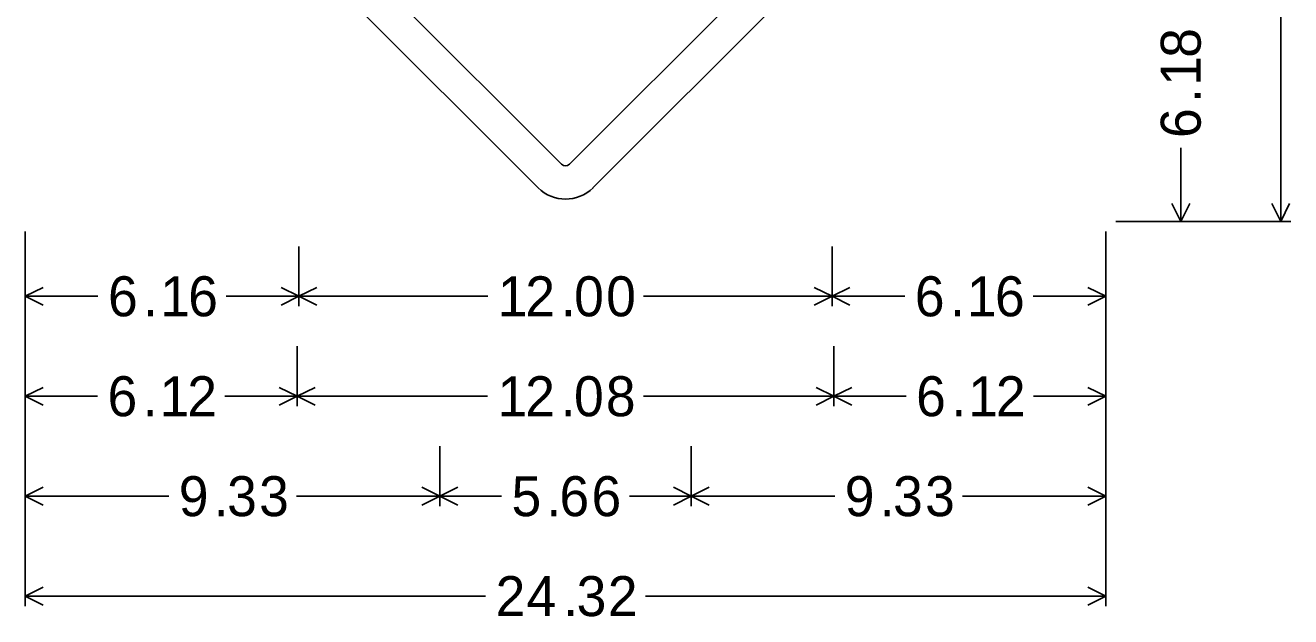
# Model space of a CAD drawing. Extents: x -16.4 to 34, y -1.4 to 22.
# Drawn here: x 3.058 to 5.432, y 2.788 to 3.898 of the extents above; entities that cross this region are included whole.
import ezdxf

# ---------------------------------------------------------------- set-up
doc = ezdxf.new("R2010")
doc.units = 0
doc.layers.add('SV_X_Control_Cells_Found', color=7, linetype='Continuous')

msp = doc.modelspace()

# ---------------------------------------------------------------- linework, layer by layer
at = {"layer": 'SV_X_Control_Cells_Found'}
for p, q in [((4.0643, 3.6373), (3.1657, 4.5359)), ((4.9777, 4.5359), (4.079, 3.6373)), ((3.1215, 4.4917), (4.0201, 3.5931)), ((4.1232, 3.5931), (5.0219, 4.4917)), ((5.413, 4.3934), (5.413, 3.5301)), ((5.2255, 3.6678), (5.2255, 3.5301)), ((5.2087, 3.5636), (5.2255, 3.5301)), ((5.2423, 3.5636), (5.2255, 3.5301)), ((5.3962, 3.5636), (5.413, 3.5301)), ((5.4298, 3.5636), (5.413, 3.5301)), ((5.4317, 3.5301), (5.1036, 3.5301)), ((5.2442, 3.5301), (5.1317, 3.5301)), ((3.0585, 2.8082), (3.0585, 3.5113)), ((5.0849, 2.8082), (5.0849, 3.5113)), ((3.0585, 3.3707), (3.0585, 3.4832)), ((3.5717, 3.3707), (3.5717, 3.4832)), ((4.5717, 3.3707), (4.5717, 3.4832)), ((4.5717, 3.3707), (4.5717, 3.4832)), ((5.0849, 3.3707), (5.0849, 3.4832)), ((3.092, 3.4062), (3.0585, 3.3895)), ((3.5381, 3.4062), (3.5717, 3.3895)), ((3.6052, 3.4062), (3.5717, 3.3895)), ((4.5381, 3.4062), (4.5717, 3.3895)), ((4.6052, 3.4062), (4.5717, 3.3895)), ((5.0513, 3.4062), (5.0849, 3.3895)), ((3.1948, 3.3895), (3.0585, 3.3895)), ((3.092, 3.3727), (3.0585, 3.3895)), ((3.4353, 3.3895), (3.5717, 3.3895)), ((3.5381, 3.3727), (3.5717, 3.3895)), ((3.9257, 3.3895), (3.5717, 3.3895)), ((3.6052, 3.3727), (3.5717, 3.3895)), ((4.2177, 3.3895), (4.5717, 3.3895)), ((4.5381, 3.3727), (4.5717, 3.3895)), ((4.708, 3.3895), (4.5717, 3.3895)), ((4.6052, 3.3727), (4.5717, 3.3895)), ((4.9485, 3.3895), (5.0849, 3.3895)), ((5.0513, 3.3727), (5.0849, 3.3895)), ((3.0585, 3.1832), (3.0585, 3.2957)), ((3.5683, 3.1832), (3.5683, 3.2957)), ((4.575, 3.1832), (4.575, 3.2957)), ((4.575, 3.1832), (4.575, 3.2957)), ((5.0849, 3.1832), (5.0849, 3.2957)), ((3.092, 3.2187), (3.0585, 3.202)), ((3.5348, 3.2187), (3.5683, 3.202)), ((3.6019, 3.2187), (3.5683, 3.202)), ((4.5415, 3.2187), (4.575, 3.202)), ((4.6085, 3.2187), (4.575, 3.202)), ((5.0513, 3.2187), (5.0849, 3.202)), ((3.1939, 3.202), (3.0585, 3.202)), ((3.092, 3.1852), (3.0585, 3.202)), ((3.4329, 3.202), (3.5683, 3.202)), ((3.5348, 3.1852), (3.5683, 3.202)), ((3.9255, 3.202), (3.5683, 3.202)), ((3.6019, 3.1852), (3.5683, 3.202)), ((4.2178, 3.202), (4.575, 3.202)), ((4.5415, 3.1852), (4.575, 3.202)), ((4.7105, 3.202), (4.575, 3.202)), ((4.6085, 3.1852), (4.575, 3.202)), ((4.9494, 3.202), (5.0849, 3.202)), ((5.0513, 3.1852), (5.0849, 3.202)), ((3.0585, 2.9957), (3.0585, 3.1082)), ((3.8358, 2.9957), (3.8358, 3.1082)), ((4.3075, 2.9957), (4.3075, 3.1082)), ((4.3075, 2.9957), (4.3075, 3.1082)), ((5.0849, 2.9957), (5.0849, 3.1082)), ((3.092, 3.0312), (3.0585, 3.0145)), ((3.3275, 3.0145), (3.0585, 3.0145)), ((3.092, 2.9977), (3.0585, 3.0145)), ((3.5668, 3.0145), (3.8358, 3.0145)), ((3.8023, 3.0312), (3.8358, 3.0145)), ((3.8023, 2.9977), (3.8358, 3.0145)), ((3.8694, 3.0312), (3.8358, 3.0145)), ((3.9516, 3.0145), (3.8358, 3.0145)), ((3.8694, 2.9977), (3.8358, 3.0145)), ((4.1917, 3.0145), (4.3075, 3.0145)), ((4.274, 3.0312), (4.3075, 3.0145)), ((4.274, 2.9977), (4.3075, 3.0145)), ((4.3411, 3.0312), (4.3075, 3.0145)), ((4.5765, 3.0145), (4.3075, 3.0145)), ((4.3411, 2.9977), (4.3075, 3.0145)), ((4.8159, 3.0145), (5.0849, 3.0145)), ((5.0513, 3.0312), (5.0849, 3.0145)), ((5.0513, 2.9977), (5.0849, 3.0145)), ((3.092, 2.8437), (3.0585, 2.827)), ((3.9218, 2.827), (3.0585, 2.827)), ((3.092, 2.8102), (3.0585, 2.827)), ((4.2216, 2.827), (5.0849, 2.827)), ((5.0513, 2.8437), (5.0849, 2.827)), ((5.0513, 2.8102), (5.0849, 2.827))]:
    msp.add_line(p, q, dxfattribs=at)
for radius in [0.0104, 0.0729]:
    msp.add_arc((4.0717, 3.6447), radius, 225, 315, dxfattribs=at)

# ---------------------------------------------------------------- texts
for s, p in [('8', (5.263, 3.8369)), ('1', (5.263, 3.7843)), ('.', (5.263, 3.7525)), ('6', (5.263, 3.6865))]:
    msp.add_text(s, height=0.075, rotation=90, dxfattribs=at).set_placement(p)
for s, p in [('6', (3.2136, 3.352)), ('1', (3.3113, 3.352)), ('6', (3.364, 3.352)), ('1', (3.9445, 3.352)), ('2', (3.9963, 3.352)), ('0', (4.0878, 3.352)), ('0', (4.1479, 3.352)), ('6', (4.7268, 3.352)), ('1', (4.8245, 3.352)), ('6', (4.8772, 3.352)), ('.', (3.2795, 3.352)), ('.', (4.063, 3.352)), ('.', (4.7927, 3.352)), ('6', (3.2127, 3.1645)), ('1', (3.3105, 3.1645)), ('2', (3.3623, 3.1645)), ('1', (3.9443, 3.1645)), ('2', (3.9961, 3.1645)), ('0', (4.0876, 3.1645)), ('8', (4.1473, 3.1645)), ('6', (4.7292, 3.1645)), ('1', (4.827, 3.1645)), ('2', (4.8788, 3.1645)), ('.', (3.2787, 3.1645)), ('.', (4.0628, 3.1645)), ('.', (4.7952, 3.1645)), ('9', (3.3463, 2.977)), ('3', (3.437, 2.977)), ('3', (3.497, 2.977)), ('5', (3.9704, 2.977)), ('6', (4.0603, 2.977)), ('6', (4.1204, 2.977)), ('9', (4.5953, 2.977)), ('3', (4.686, 2.977)), ('3', (4.7461, 2.977)), ('.', (3.4118, 2.977)), ('.', (4.0359, 2.977)), ('.', (4.6609, 2.977)), ('2', (3.9405, 2.7895)), ('4', (3.9986, 2.7895)), ('3', (4.0925, 2.7895)), ('2', (4.151, 2.7895)), ('.', (4.0674, 2.7895))]:
    msp.add_text(s, height=0.075, dxfattribs=at).set_placement(p)

doc.saveas('drawing.dxf')
